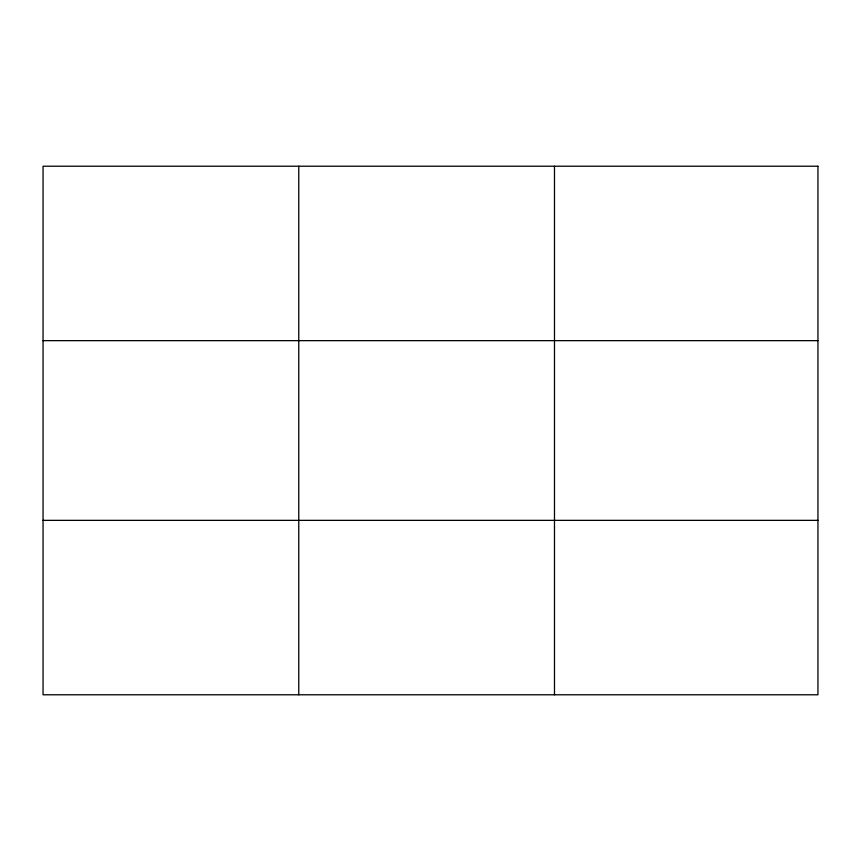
<?xml version="1.0" encoding="UTF-8"?>
<svg xmlns="http://www.w3.org/2000/svg" width="861" height="861" viewBox="0 0 861 861"><rect width="100%" height="100%" fill="white"/><g stroke="black" fill="none" stroke-linecap="round" stroke-linejoin="round"><path stroke-width="1.29" d="M298.767 694.784L298.767 166.216M554.484 694.784L554.484 166.216M43.05 340.644L817.95 340.644M43.05 520.356L817.95 520.356M817.95 166.216L817.95 694.784L43.05 694.784L43.05 166.216L817.95 166.216"/></g></svg>
